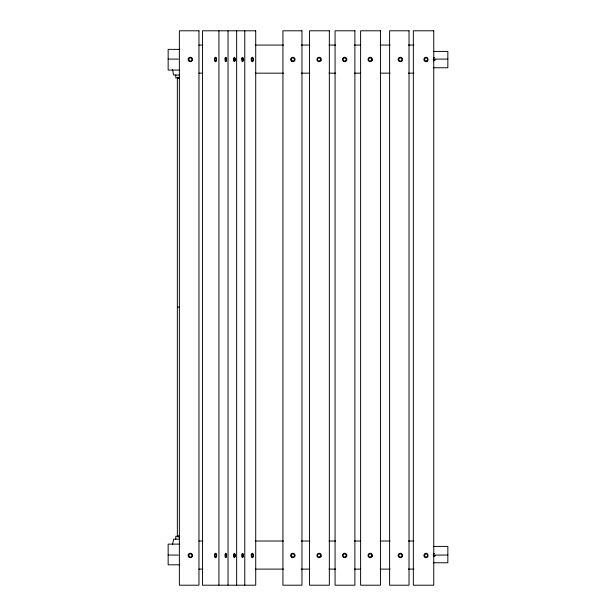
<?xml version="1.0" encoding="UTF-8"?>
<svg xmlns="http://www.w3.org/2000/svg" width="616" height="616" viewBox="0 0 616 616"><rect width="100%" height="100%" fill="white"/><g stroke="black" fill="none" stroke-linecap="round" stroke-linejoin="round"><path stroke-width="0.92" d="M172.542 544.606L173.604 539.169L179.302 539.169M435.373 59.991L433.356 60.845M435.373 555.84L433.356 556.602M177.593 77.37L179.31 77.339M179.31 536.613L177.354 536.575L177.354 77.578L179.31 77.562M177.593 78.024L179.31 78.001M177.593 536.097L179.31 536.174M177.593 536.313L179.31 536.397M177.593 536.752L179.31 536.836M179.31 77.778L177.593 77.862M198.837 45.068L202.787 45.068M255.294 45.068L283.514 45.068M301.209 45.068L309.833 45.068M328.99 45.068L335.697 45.068M354.446 45.068L360.606 45.068M380.164 45.068L390.128 45.068M408.331 45.068L413.975 45.068M179.81 49.365L168.153 49.365L168.153 70.07L179.81 70.07M433.233 51.413L447.847 51.413L447.847 67.76L433.233 67.76M168.153 59.113L178.432 59.113M433.063 59.113L447.847 59.113M198.837 73.158L202.787 73.158M255.294 73.158L283.514 73.158M301.209 73.158L309.833 73.158M328.99 73.158L335.697 73.158M354.446 73.158L360.606 73.158M380.164 73.158L390.128 73.158M408.331 73.158L413.975 73.158M179.302 75.006L173.604 75.006L172.542 69.569M179.302 77.901L175.799 77.901L175.799 75.006M177.354 307.115L179.31 307.061M179.302 536.274L175.799 536.274L175.799 539.169M198.837 541.017L202.787 541.017M255.294 541.017L283.514 541.017M301.209 541.017L309.833 541.017M328.99 541.017L335.697 541.017M354.446 541.017L360.606 541.017M380.164 541.017L390.128 541.017M408.331 541.017L413.975 541.017M179.81 544.113L168.153 544.113L168.153 564.81L179.81 564.81M433.233 546.415L447.847 546.415L447.847 562.762L433.233 562.762M168.153 555.062L178.432 555.062M433.063 555.062L447.847 555.062M198.837 569.115L202.787 569.115M255.294 569.115L283.514 569.115M301.209 569.115L309.833 569.115M328.99 569.115L335.697 569.115M354.446 569.115L360.606 569.115M380.164 569.115L390.128 569.115M408.331 569.115L413.975 569.115M433.356 57.573L434.503 57.773M433.356 553.337L434.503 553.561M244.783 30.8L244.783 585.2M236.652 30.8L236.652 585.2M228.035 30.8L228.035 585.2M218.926 30.8L218.926 585.2M226.318 556.579A2.218 0.708 -90 0 1 225.133 556.741A2.218 0.708 -90 0 1 225.587 553.284A2.218 0.708 -90 0 1 226.388 556.04M234.935 556.579A2.218 0.708 -90 0 1 233.749 556.741A2.218 0.708 -90 0 1 234.203 553.284A2.218 0.708 -90 0 1 235.004 556.04M198.968 30.8L179.364 30.8L179.364 585.2L198.968 585.2L198.968 30.8M255.717 30.8L202.518 30.8L202.518 585.2L255.717 585.2L255.717 30.8M301.963 30.8L282.921 30.8L282.921 585.2L301.963 585.2L301.963 30.8M329.344 30.8L309.502 30.8L309.502 585.2L329.344 585.2L329.344 30.8M354.901 30.8L335.058 30.8L335.058 585.2L354.901 585.2L354.901 30.8M380.457 30.8L360.614 30.8L360.614 585.2L380.457 585.2L380.457 30.8M409.039 30.8L389.612 30.8L389.612 585.2L409.039 585.2L409.039 30.8M433.749 30.8L413.336 30.8L413.336 585.2L433.749 585.2L433.749 30.8M216.416 556.579A2.218 1.04 -90 0 0 215.515 553.253A2.218 1.04 -90 0 0 214.614 556.579A2.218 1.04 -90 0 0 216.416 556.579A1.555 0.724 -90 0 0 216.031 553.961A1.555 0.724 -90 0 0 215.138 555.871A1.555 0.724 -90 0 0 216.355 556.564M214.614 58.366A2.218 1.04 90 0 0 215.515 61.692A2.218 1.04 90 0 0 216.416 58.366A2.218 1.04 90 0 0 214.614 58.366M216.355 60.576A1.555 0.724 -90 0 0 216.031 57.973A1.555 0.724 -90 0 0 215.138 59.883A1.555 0.724 -90 0 0 216.355 60.576M226.411 556.564A1.555 0.493 -90 0 0 226.188 553.961A1.555 0.493 -90 0 0 225.579 555.871A1.555 0.493 -90 0 0 226.411 556.564M225.094 58.366A2.218 0.708 90 0 0 225.71 61.692A2.218 0.708 90 0 0 226.318 58.366A2.218 0.708 90 0 0 225.094 58.366M226.411 60.576A1.555 0.493 -90 0 0 226.188 57.973A1.555 0.493 -90 0 0 225.579 59.883A1.555 0.493 -90 0 0 226.411 60.576M235.027 556.564A1.555 0.493 -90 0 0 234.804 553.961A1.555 0.493 -90 0 0 234.195 555.871A1.555 0.493 -90 0 0 235.027 556.564M233.71 58.366A2.218 0.708 90 0 0 234.326 61.692A2.218 0.708 90 0 0 234.935 58.366A2.218 0.708 90 0 0 233.71 58.366M235.027 60.576A1.555 0.493 -90 0 0 234.804 57.973A1.555 0.493 -90 0 0 234.195 59.883A1.555 0.493 -90 0 0 235.027 60.576M291.753 557.388A2.218 2.218 0 0 0 295.079 555.47A2.218 2.218 0 0 0 291.753 553.545A2.218 2.218 0 0 0 291.753 557.388M291.753 556.564A1.555 1.555 0 0 0 294.356 555.871A1.555 1.555 0 0 0 292.454 553.969A1.555 1.555 0 0 0 291.753 556.564M291.291 61.046A2.218 2.218 0 0 0 295.002 60.052A2.218 2.218 0 0 0 292.292 57.334A2.218 2.218 0 0 0 291.291 61.046M292.076 60.822A1.555 1.555 0 0 0 294.41 59.475A1.555 1.555 0 0 0 292.076 58.135A1.555 1.555 0 0 0 292.076 60.822M321.013 556.579A2.218 2.195 -90 0 0 319.119 553.253A2.218 2.195 -90 0 0 317.225 556.579A2.218 2.195 -90 0 0 321.013 556.579M320.151 556.564A1.555 1.532 -90 0 0 319.458 553.961A1.555 1.532 -90 0 0 317.579 555.871A1.555 1.532 -90 0 0 320.151 556.564M321.013 60.584A2.218 2.195 -90 0 0 319.119 57.257A2.218 2.195 -90 0 0 317.225 60.584A2.218 2.195 -90 0 0 321.013 60.584M320.151 60.576A1.555 1.532 -90 0 0 319.458 57.973A1.555 1.532 -90 0 0 317.579 59.883A1.555 1.532 -90 0 0 320.151 60.576M346.569 556.579A2.218 2.195 -90 0 0 344.675 553.253A2.218 2.195 -90 0 0 342.773 556.579A2.218 2.195 -90 0 0 346.569 556.579M345.699 556.564A1.555 1.532 -90 0 0 345.014 553.961A1.555 1.532 -90 0 0 343.135 555.871A1.555 1.532 -90 0 0 345.699 556.564M346.569 60.584A2.218 2.195 -90 0 0 344.675 57.257A2.218 2.195 -90 0 0 342.773 60.584A2.218 2.195 -90 0 0 346.569 60.584M345.699 60.576A1.555 1.532 -90 0 0 345.014 57.973A1.555 1.532 -90 0 0 343.135 59.883A1.555 1.532 -90 0 0 345.699 60.576M372.133 556.579A2.218 2.195 -90 0 0 370.231 553.253A2.218 2.195 -90 0 0 368.337 556.579A2.218 2.195 -90 0 0 372.133 556.579M371.263 556.564A1.555 1.532 -90 0 0 370.57 553.961A1.555 1.532 -90 0 0 368.691 555.871A1.555 1.532 -90 0 0 371.263 556.564M372.133 60.584A2.218 2.195 -90 0 0 370.231 57.257A2.218 2.195 -90 0 0 368.337 60.584A2.218 2.195 -90 0 0 372.133 60.584M371.263 60.576A1.555 1.532 -90 0 0 370.57 57.973A1.555 1.532 -90 0 0 368.691 59.883A1.555 1.532 -90 0 0 371.263 60.576M402.233 556.579A2.218 2.21 -90 0 0 400.315 553.253A2.218 2.21 -90 0 0 398.406 556.579A2.218 2.21 -90 0 0 402.233 556.579M401.44 556.564A1.555 1.548 -90 0 0 400.747 553.961A1.555 1.548 -90 0 0 398.852 555.871A1.555 1.548 -90 0 0 401.44 556.564M401.878 61.046A2.218 2.21 -90 0 0 400.885 57.334A2.218 2.21 -90 0 0 398.182 60.052A2.218 2.21 -90 0 0 401.878 61.046M401.44 60.576A1.555 1.548 -90 0 0 400.747 57.973A1.555 1.548 -90 0 0 398.852 59.883A1.555 1.548 -90 0 0 401.44 60.576M427.773 556.579A2.218 2.079 -90 0 0 425.979 553.253A2.218 2.079 -90 0 0 424.178 556.579A2.218 2.079 -90 0 0 427.773 556.579M427.365 556.24A1.555 1.455 -90 0 0 426.103 553.915A1.555 1.455 -90 0 0 424.848 556.24A1.555 1.455 -90 0 0 427.365 556.24M427.45 61.046A2.218 2.079 -90 0 0 426.518 57.334A2.218 2.079 -90 0 0 423.97 60.052A2.218 2.079 -90 0 0 427.45 61.046M427.134 60.576A1.555 1.455 -90 0 0 426.48 57.973A1.555 1.455 -90 0 0 424.701 59.883A1.555 1.455 -90 0 0 427.134 60.576M192.231 556.579A2.218 2.202 -90 0 0 190.321 553.253A2.218 2.202 -90 0 0 188.411 556.579A2.218 2.202 -90 0 0 192.231 556.579M191.453 556.564A1.555 1.548 -90 0 0 190.76 553.961A1.555 1.548 -90 0 0 188.873 555.871A1.555 1.548 -90 0 0 191.453 556.564M192.231 60.584A2.218 2.202 -90 0 0 190.321 57.257A2.218 2.202 -90 0 0 188.411 60.584A2.218 2.202 -90 0 0 192.231 60.584M191.453 60.576A1.555 1.548 -90 0 0 190.76 57.973A1.555 1.548 -90 0 0 188.873 59.883A1.555 1.548 -90 0 0 191.453 60.576M253.168 556.579A2.218 1.047 -90 0 0 252.26 553.253A2.218 1.047 -90 0 0 251.351 556.579A2.218 1.047 -90 0 0 253.168 556.579A1.555 0.739 -90 0 0 252.776 553.961A1.555 0.739 -90 0 0 251.875 555.871A1.555 0.739 -90 0 0 253.107 556.564M251.351 58.366A2.218 1.047 90 0 0 252.26 61.692A2.218 1.047 90 0 0 253.168 58.366A2.218 1.047 90 0 0 251.351 58.366M253.107 60.576A1.555 0.739 -90 0 0 252.776 57.973A1.555 0.739 -90 0 0 251.875 59.883A1.555 0.739 -90 0 0 253.107 60.576M243.066 556.579A2.218 0.708 -90 0 0 242.458 553.253A2.218 0.708 -90 0 0 241.849 556.579A2.218 0.708 -90 0 0 243.066 556.579M243.158 556.564A1.555 0.493 -90 0 0 242.935 553.961A1.555 0.493 -90 0 0 242.327 555.871A1.555 0.493 -90 0 0 243.158 556.564M241.849 58.366A2.218 0.708 90 0 0 242.458 61.692A2.218 0.708 90 0 0 243.066 58.366A2.218 0.708 90 0 0 241.849 58.366M243.158 60.576A1.555 0.493 -90 0 0 242.935 57.973A1.555 0.493 -90 0 0 242.327 59.883A1.555 0.493 -90 0 0 243.158 60.576"/></g></svg>
